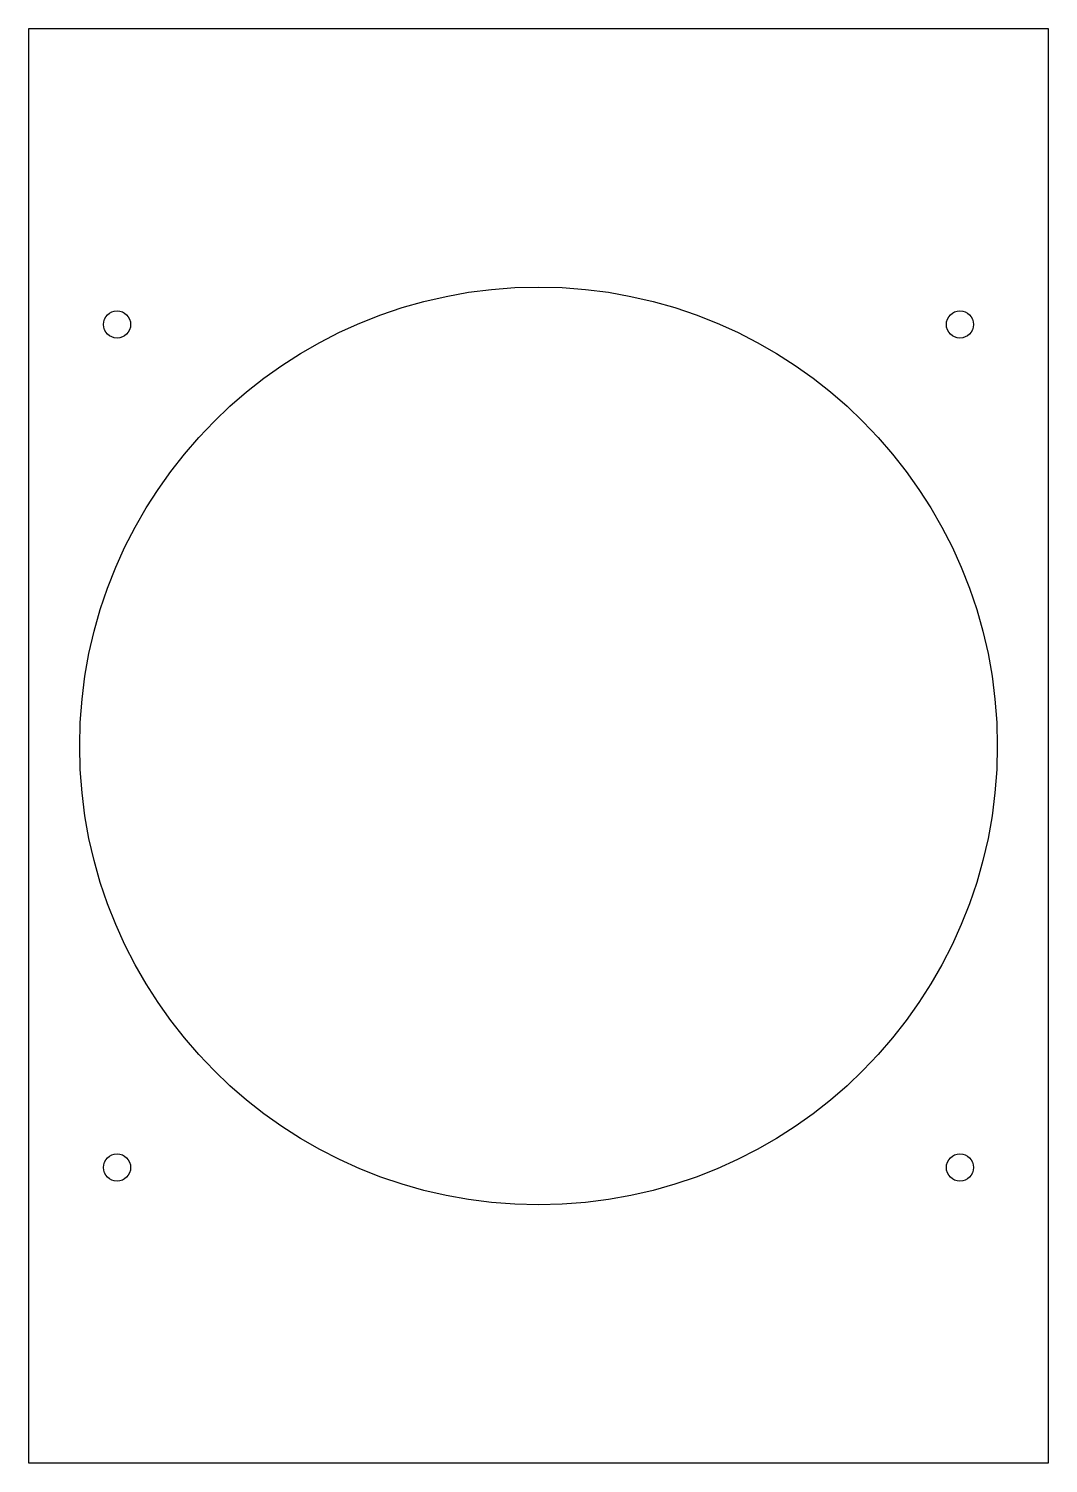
# Model space of a CAD drawing. Header units: millimetres. Extents: x -115 to 35, y 117 to 328.
import ezdxf

# ---------------------------------------------------------------- set-up
doc = ezdxf.new("R2010")
doc.units = ezdxf.units.MM
doc.layers.get('0').update_dxf_attribs({"linetype": 'CONTINUOUS'})

msp = doc.modelspace()

# ---------------------------------------------------------------- linework, layer by layer
msp.add_lwpolyline([(35, 327.53), (35, 116.53), (-115, 116.53), (-115, 327.53)], close=True)
for centre, radius in [((-40, 222.03), 67.5), ((-102, 284.03), 2), ((22, 284.03), 2), ((-102, 160.03), 2), ((22, 160.03), 2)]:
    msp.add_circle(centre, radius)

doc.saveas('drawing.dxf')
